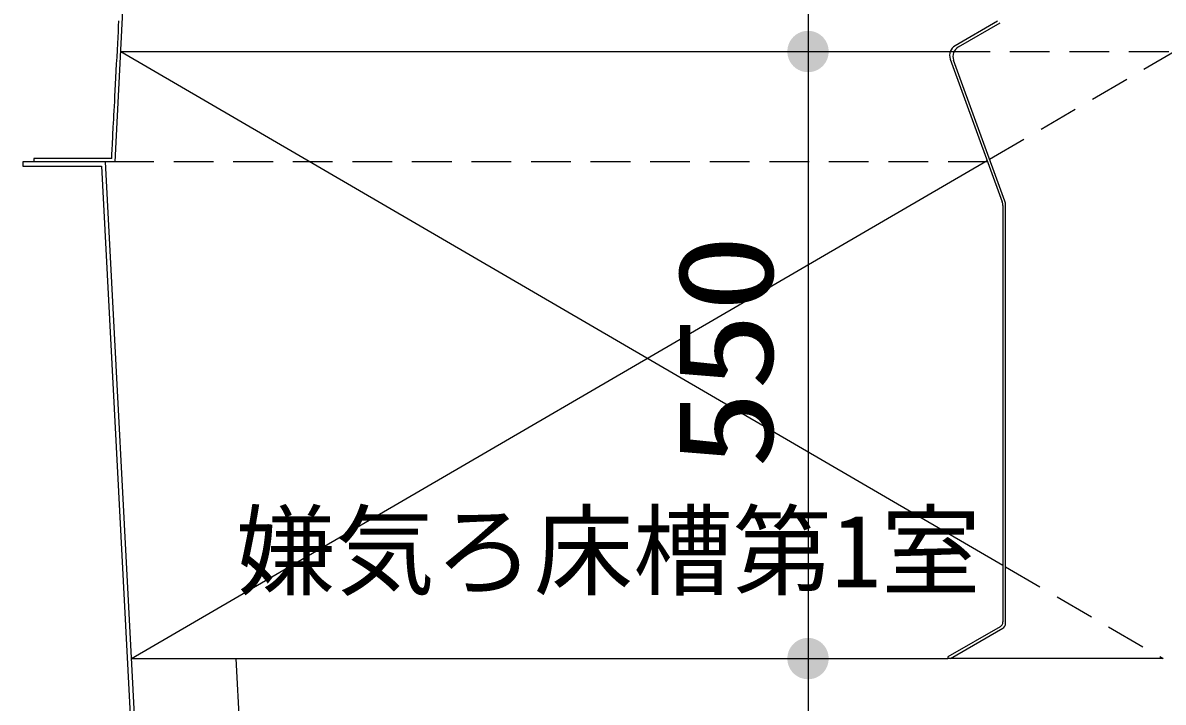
# Model space of a CAD drawing. Units: millimetres, scale not verified. Extents: x -22761 to 8910, y -6308 to 6308.
# Drawn here: x -5981 to -4947, y -3230 to -2615 of the extents above; entities that cross this region are included whole.
import ezdxf
from ezdxf.enums import TextEntityAlignment as Align

# ---------------------------------------------------------------- set-up
doc = ezdxf.new("R2010")
doc.units = ezdxf.units.MM
doc.header["$LTSCALE"] = 30
doc.linetypes.add('DASHED1', pattern=[1.8, 1.2, -0.6])
doc.layers.add('0-2_空気管', color=3, linetype='Continuous', lineweight=25)
doc.layers.add('0-F_00クル-フ-6寸法', color=132, linetype='Continuous', lineweight=25)
doc.styles.add('ＭＳ ゴシック', font='')
doc.styles.get('ＭＳ ゴシック').set_extended_font_data('MS Gothic')

msp = doc.modelspace()

# ---------------------------------------------------------------- linework, layer by layer
at = {"layer": '0-2_空気管'}
for p, q in [((-5897.71, -2740.71), (-5889.82, -2590.19)), ((-5097.72, -2613.34), (-5136, -2635.44)), ((-5133.06, -2636.51), (-5095.32, -2614.73)), ((-5892.47, -2640.71), (-5140.41, -2640.71)), ((-5892.47, -2640.71), (-5092.72, -3106.11)), ((-5140.4, -2647.52), (-5093.33, -2776.85)), ((-5090.93, -2776.43), (-5137.45, -2648.6)), ((-5971.32, -2737.51), (-5971.32, -2740.71)), ((-5900.75, -2737.51), (-5971.32, -2737.51)), ((-5900.75, -2737.51), (-5900.5, -2732.79)), ((-5882.74, -3190.71), (-5106.97, -2739.37)), ((-5897.71, -2740.71), (-5981.32, -2740.71)), ((-5866.74, -3495.94), (-5906.32, -2740.71)), ((-5092.72, -2780.27), (-5092.72, -3157.54)), ((-5090.32, -3158.92), (-5090.32, -2779.85)), ((-5882.74, -3190.71), (-5142.72, -3190.71)), ((-5788.04, -3190.71), (-5767.65, -3579.81)), ((-4947.4, -3190.68), (-5142.72, -3190.68))]:
    msp.add_line(p, q, dxfattribs=at)
at = {"layer": '0-2_空気管', "linetype": 'DASHED1'}
for p, q in [((-5140.41, -2640.71), (-4937.33, -2640.71)), ((-5104.86, -2738.15), (-4937.33, -2640.71)), ((-5106.48, -2740.71), (-5897.71, -2740.71)), ((-5090.32, -3107.5), (-4947.4, -3190.68))]:
    msp.add_line(p, q, dxfattribs=at)
at = {"layer": '0-2_空気管'}
for points in [[(-5900.5, -2732.79), (-5900.39, -2730.81), (-5900.27, -2728.44), (-5900.12, -2725.74), (-5899.97, -2722.76), (-5899.8, -2719.56), (-5899.62, -2716.2), (-5899.25, -2709.2), (-5899.07, -2705.65), (-5898.87, -2702.04), (-5898.68, -2698.32), (-5898.47, -2694.43), (-5898.26, -2690.3), (-5898.02, -2685.89), (-5897.77, -2681.14), (-5897.5, -2675.99), (-5897.21, -2670.4), (-5896.89, -2664.47), (-5896.57, -2658.3), (-5896.24, -2652.02), (-5895.91, -2645.72), (-5895.58, -2639.53), (-5895.26, -2633.55), (-5894.97, -2627.91), (-5894.69, -2622.67), (-5894.43, -2617.76), (-5894.19, -2613.07)], [(-5981.32, -2740.71), (-5981.32, -2744.71), (-5910.12, -2744.71), (-5870.74, -3496.15)], [(-5095.23, -3161.87), (-5142.72, -3189.29), (-5142.72, -3190.71)], [(-5140.32, -3190.71), (-5140.32, -3190.68), (-5092.83, -3163.25)]]:
    msp.add_lwpolyline(points, dxfattribs=at)
for centre, radius, start, end in [((-5131, -2644.1), 10, 119.99998, 200), ((-5128.06, -2645.18), 10, 119.99998, 200), ((-5102.73, -2780.27), 10, 0, 20), ((-5100.33, -2779.85), 10, 0, 20), ((-5097.72, -3157.54), 5, 300, 0), ((-5095.32, -3158.92), 5, 300, 0)]:
    msp.add_arc(centre, radius, start, end, dxfattribs=at)
at = {"layer": '0-F_00クル-フ-6寸法', "color": 4}
for p, q in [((-5269.41, -2340.71), (-5269.41, -2640.71)), ((-5389.41, -2640.71), (-5269.41, -2640.71)), ((-5389.41, -2640.71), (-5269.41, -2640.71)), ((-5269.41, -2640.71), (-5269.41, -3190.71)), ((-5389.41, -3190.71), (-5269.41, -3190.71)), ((-5389.41, -3190.71), (-5269.41, -3190.71)), ((-5269.41, -3190.71), (-5269.41, -3590.7))]:
    msp.add_line(p, q, dxfattribs=at)
at = {"layer": '0-F_00クル-フ-6寸法'}
for points in [[(-5269.41, -2640.71), (-5282.24, -2627.04), (-5280.43, -2625.54)], [(-5269.41, -2640.71), (-5282.24, -2627.04), (-5280.43, -2625.54)], [(-5269.41, -2640.71), (-5280.43, -2625.54), (-5278.44, -2624.28)], [(-5269.41, -2640.71), (-5280.43, -2625.54), (-5278.44, -2624.28)], [(-5269.41, -2640.71), (-5278.44, -2624.28), (-5276.31, -2623.28)], [(-5269.41, -2640.71), (-5278.44, -2624.28), (-5276.31, -2623.28)], [(-5269.41, -2640.71), (-5276.31, -2623.28), (-5274.07, -2622.55)], [(-5269.41, -2640.71), (-5276.31, -2623.28), (-5274.07, -2622.55)], [(-5269.41, -2640.71), (-5274.07, -2622.55), (-5271.76, -2622.11)], [(-5269.41, -2640.71), (-5274.07, -2622.55), (-5271.76, -2622.11)], [(-5269.41, -2640.71), (-5271.76, -2622.11), (-5269.41, -2621.96)], [(-5269.41, -2640.71), (-5271.76, -2622.11), (-5269.41, -2621.96)], [(-5269.41, -2640.71), (-5269.41, -2621.96), (-5267.06, -2622.11)], [(-5269.41, -2640.71), (-5269.41, -2621.96), (-5267.06, -2622.11)], [(-5269.41, -2640.71), (-5267.06, -2622.11), (-5264.75, -2622.55)], [(-5269.41, -2640.71), (-5267.06, -2622.11), (-5264.75, -2622.55)], [(-5269.41, -2640.71), (-5264.75, -2622.55), (-5262.51, -2623.28)], [(-5269.41, -2640.71), (-5264.75, -2622.55), (-5262.51, -2623.28)], [(-5269.41, -2640.71), (-5262.51, -2623.28), (-5260.38, -2624.28)], [(-5269.41, -2640.71), (-5262.51, -2623.28), (-5260.38, -2624.28)], [(-5269.41, -2640.71), (-5260.38, -2624.28), (-5258.39, -2625.54)], [(-5269.41, -2640.71), (-5260.38, -2624.28), (-5258.39, -2625.54)], [(-5269.41, -2640.71), (-5258.39, -2625.54), (-5256.57, -2627.04)], [(-5269.41, -2640.71), (-5258.39, -2625.54), (-5256.57, -2627.04)], [(-5269.41, -2640.71), (-5287.83, -2637.2), (-5287.24, -2634.91)], [(-5269.41, -2640.71), (-5287.83, -2637.2), (-5287.24, -2634.91)], [(-5269.41, -2640.71), (-5287.24, -2634.91), (-5286.37, -2632.73)], [(-5269.41, -2640.71), (-5287.24, -2634.91), (-5286.37, -2632.73)], [(-5269.41, -2640.71), (-5286.37, -2632.73), (-5285.24, -2630.66)], [(-5269.41, -2640.71), (-5286.37, -2632.73), (-5285.24, -2630.66)], [(-5269.41, -2640.71), (-5285.24, -2630.66), (-5283.86, -2628.76)], [(-5269.41, -2640.71), (-5285.24, -2630.66), (-5283.86, -2628.76)], [(-5269.41, -2640.71), (-5283.86, -2628.76), (-5282.24, -2627.04)], [(-5269.41, -2640.71), (-5283.86, -2628.76), (-5282.24, -2627.04)], [(-5269.41, -2640.71), (-5256.57, -2627.04), (-5254.96, -2628.76)], [(-5269.41, -2640.71), (-5256.57, -2627.04), (-5254.96, -2628.76)], [(-5269.41, -2640.71), (-5254.96, -2628.76), (-5253.58, -2630.66)], [(-5269.41, -2640.71), (-5254.96, -2628.76), (-5253.58, -2630.66)], [(-5269.41, -2640.71), (-5253.58, -2630.66), (-5252.44, -2632.73)], [(-5269.41, -2640.71), (-5253.58, -2630.66), (-5252.44, -2632.73)], [(-5269.41, -2640.71), (-5252.44, -2632.73), (-5251.58, -2634.91)], [(-5269.41, -2640.71), (-5252.44, -2632.73), (-5251.58, -2634.91)], [(-5269.41, -2640.71), (-5251.58, -2634.91), (-5250.99, -2637.2)], [(-5269.41, -2640.71), (-5251.58, -2634.91), (-5250.99, -2637.2)], [(-5269.41, -2640.71), (-5288.12, -2639.53), (-5287.83, -2637.2)], [(-5269.41, -2640.71), (-5288.12, -2639.53), (-5287.83, -2637.2)], [(-5269.41, -2640.71), (-5288.12, -2641.89), (-5288.12, -2639.53)], [(-5269.41, -2640.71), (-5288.12, -2641.89), (-5288.12, -2639.53)], [(-5269.41, -2640.71), (-5287.83, -2644.22), (-5288.12, -2641.89)], [(-5269.41, -2640.71), (-5287.83, -2644.22), (-5288.12, -2641.89)], [(-5269.41, -2640.71), (-5287.24, -2646.5), (-5287.83, -2644.22)], [(-5269.41, -2640.71), (-5287.24, -2646.5), (-5287.83, -2644.22)], [(-5269.41, -2640.71), (-5286.37, -2648.69), (-5287.24, -2646.5)], [(-5269.41, -2640.71), (-5286.37, -2648.69), (-5287.24, -2646.5)], [(-5269.41, -2640.71), (-5285.24, -2650.76), (-5286.37, -2648.69)], [(-5269.41, -2640.71), (-5285.24, -2650.76), (-5286.37, -2648.69)], [(-5269.41, -2640.71), (-5283.86, -2652.66), (-5285.24, -2650.76)], [(-5269.41, -2640.71), (-5283.86, -2652.66), (-5285.24, -2650.76)], [(-5269.41, -2640.71), (-5282.24, -2654.38), (-5283.86, -2652.66)], [(-5269.41, -2640.71), (-5282.24, -2654.38), (-5283.86, -2652.66)], [(-5269.41, -2640.71), (-5280.43, -2655.88), (-5282.24, -2654.38)], [(-5269.41, -2640.71), (-5280.43, -2655.88), (-5282.24, -2654.38)], [(-5269.41, -2640.71), (-5278.44, -2657.14), (-5280.43, -2655.88)], [(-5269.41, -2640.71), (-5278.44, -2657.14), (-5280.43, -2655.88)], [(-5269.41, -2640.71), (-5276.31, -2658.14), (-5278.44, -2657.14)], [(-5269.41, -2640.71), (-5276.31, -2658.14), (-5278.44, -2657.14)], [(-5269.41, -2640.71), (-5274.07, -2658.87), (-5276.31, -2658.14)], [(-5269.41, -2640.71), (-5274.07, -2658.87), (-5276.31, -2658.14)], [(-5269.41, -2640.71), (-5271.76, -2659.31), (-5274.07, -2658.87)], [(-5269.41, -2640.71), (-5271.76, -2659.31), (-5274.07, -2658.87)], [(-5269.41, -2640.71), (-5269.41, -2659.46), (-5271.76, -2659.31)], [(-5269.41, -2640.71), (-5269.41, -2659.46), (-5271.76, -2659.31)], [(-5269.41, -2640.71), (-5250.99, -2637.2), (-5250.7, -2639.53)], [(-5269.41, -2640.71), (-5250.99, -2637.2), (-5250.7, -2639.53)], [(-5269.41, -2640.71), (-5250.7, -2639.53), (-5250.7, -2641.89)], [(-5269.41, -2640.71), (-5250.7, -2639.53), (-5250.7, -2641.89)], [(-5269.41, -2640.71), (-5267.06, -2659.31), (-5269.41, -2659.46)], [(-5269.41, -2640.71), (-5264.75, -2658.87), (-5267.06, -2659.31)], [(-5269.41, -2640.71), (-5262.51, -2658.14), (-5264.75, -2658.87)], [(-5269.41, -2640.71), (-5260.38, -2657.14), (-5262.51, -2658.14)], [(-5269.41, -2640.71), (-5258.39, -2655.88), (-5260.38, -2657.14)], [(-5269.41, -2640.71), (-5256.57, -2654.38), (-5258.39, -2655.88)], [(-5269.41, -2640.71), (-5254.96, -2652.66), (-5256.57, -2654.38)], [(-5269.41, -2640.71), (-5253.58, -2650.76), (-5254.96, -2652.66)], [(-5269.41, -2640.71), (-5252.44, -2648.69), (-5253.58, -2650.76)], [(-5269.41, -2640.71), (-5251.58, -2646.5), (-5252.44, -2648.69)], [(-5269.41, -2640.71), (-5250.99, -2644.22), (-5251.58, -2646.5)], [(-5269.41, -2640.71), (-5250.7, -2641.89), (-5250.99, -2644.22)], [(-5269.41, -2640.71), (-5267.06, -2659.31), (-5269.41, -2659.46)], [(-5269.41, -2640.71), (-5264.75, -2658.87), (-5267.06, -2659.31)], [(-5269.41, -2640.71), (-5262.51, -2658.14), (-5264.75, -2658.87)], [(-5269.41, -2640.71), (-5260.38, -2657.14), (-5262.51, -2658.14)], [(-5269.41, -2640.71), (-5258.39, -2655.88), (-5260.38, -2657.14)], [(-5269.41, -2640.71), (-5256.57, -2654.38), (-5258.39, -2655.88)], [(-5269.41, -2640.71), (-5254.96, -2652.66), (-5256.57, -2654.38)], [(-5269.41, -2640.71), (-5253.58, -2650.76), (-5254.96, -2652.66)], [(-5269.41, -2640.71), (-5252.44, -2648.69), (-5253.58, -2650.76)], [(-5269.41, -2640.71), (-5251.58, -2646.5), (-5252.44, -2648.69)], [(-5269.41, -2640.71), (-5250.99, -2644.22), (-5251.58, -2646.5)], [(-5269.41, -2640.71), (-5250.7, -2641.89), (-5250.99, -2644.22)], [(-5269.41, -3190.71), (-5278.44, -3174.28), (-5276.31, -3173.28)], [(-5269.41, -3190.71), (-5278.44, -3174.28), (-5276.31, -3173.28)], [(-5269.41, -3190.71), (-5276.31, -3173.28), (-5274.07, -3172.55)], [(-5269.41, -3190.71), (-5276.31, -3173.28), (-5274.07, -3172.55)], [(-5269.41, -3190.71), (-5274.07, -3172.55), (-5271.76, -3172.11)], [(-5269.41, -3190.71), (-5274.07, -3172.55), (-5271.76, -3172.11)], [(-5269.41, -3190.71), (-5271.76, -3172.11), (-5269.41, -3171.96)], [(-5269.41, -3190.71), (-5271.76, -3172.11), (-5269.41, -3171.96)], [(-5269.41, -3190.71), (-5269.41, -3171.96), (-5267.06, -3172.11)], [(-5269.41, -3190.71), (-5269.41, -3171.96), (-5267.06, -3172.11)], [(-5269.41, -3190.71), (-5267.06, -3172.11), (-5264.75, -3172.55)], [(-5269.41, -3190.71), (-5267.06, -3172.11), (-5264.75, -3172.55)], [(-5269.41, -3190.71), (-5264.75, -3172.55), (-5262.51, -3173.28)], [(-5269.41, -3190.71), (-5264.75, -3172.55), (-5262.51, -3173.28)], [(-5269.41, -3190.71), (-5262.51, -3173.28), (-5260.38, -3174.28)], [(-5269.41, -3190.71), (-5262.51, -3173.28), (-5260.38, -3174.28)], [(-5269.41, -3190.71), (-5287.24, -3184.92), (-5286.37, -3182.73)], [(-5269.41, -3190.71), (-5287.24, -3184.92), (-5286.37, -3182.73)], [(-5269.41, -3190.71), (-5286.37, -3182.73), (-5285.24, -3180.66)], [(-5269.41, -3190.71), (-5286.37, -3182.73), (-5285.24, -3180.66)], [(-5269.41, -3190.71), (-5285.24, -3180.66), (-5283.86, -3178.76)], [(-5269.41, -3190.71), (-5285.24, -3180.66), (-5283.86, -3178.76)], [(-5269.41, -3190.71), (-5283.86, -3178.76), (-5282.24, -3177.04)], [(-5269.41, -3190.71), (-5283.86, -3178.76), (-5282.24, -3177.04)], [(-5269.41, -3190.71), (-5282.24, -3177.04), (-5280.43, -3175.54)], [(-5269.41, -3190.71), (-5282.24, -3177.04), (-5280.43, -3175.54)], [(-5269.41, -3190.71), (-5280.43, -3175.54), (-5278.44, -3174.28)], [(-5269.41, -3190.71), (-5280.43, -3175.54), (-5278.44, -3174.28)], [(-5269.41, -3190.71), (-5260.38, -3174.28), (-5258.39, -3175.54)], [(-5269.41, -3190.71), (-5260.38, -3174.28), (-5258.39, -3175.54)], [(-5269.41, -3190.71), (-5258.39, -3175.54), (-5256.57, -3177.04)], [(-5269.41, -3190.71), (-5258.39, -3175.54), (-5256.57, -3177.04)], [(-5269.41, -3190.71), (-5256.57, -3177.04), (-5254.96, -3178.76)], [(-5269.41, -3190.71), (-5256.57, -3177.04), (-5254.96, -3178.76)], [(-5269.41, -3190.71), (-5254.96, -3178.76), (-5253.58, -3180.66)], [(-5269.41, -3190.71), (-5254.96, -3178.76), (-5253.58, -3180.66)], [(-5269.41, -3190.71), (-5253.58, -3180.66), (-5252.44, -3182.73)], [(-5269.41, -3190.71), (-5253.58, -3180.66), (-5252.44, -3182.73)], [(-5269.41, -3190.71), (-5252.44, -3182.73), (-5251.58, -3184.92)], [(-5269.41, -3190.71), (-5252.44, -3182.73), (-5251.58, -3184.92)], [(-5269.41, -3190.71), (-5288.12, -3189.53), (-5287.83, -3187.2)], [(-5269.41, -3190.71), (-5288.12, -3189.53), (-5287.83, -3187.2)], [(-5269.41, -3190.71), (-5288.12, -3191.89), (-5288.12, -3189.53)], [(-5269.41, -3190.71), (-5288.12, -3191.89), (-5288.12, -3189.53)], [(-5269.41, -3190.71), (-5287.83, -3194.22), (-5288.12, -3191.89)], [(-5269.41, -3190.71), (-5287.83, -3194.22), (-5288.12, -3191.89)], [(-5269.41, -3190.71), (-5287.83, -3187.2), (-5287.24, -3184.92)], [(-5269.41, -3190.71), (-5287.83, -3187.2), (-5287.24, -3184.92)], [(-5269.41, -3190.71), (-5287.24, -3196.5), (-5287.83, -3194.22)], [(-5269.41, -3190.71), (-5287.24, -3196.5), (-5287.83, -3194.22)], [(-5269.41, -3190.71), (-5286.37, -3198.69), (-5287.24, -3196.5)], [(-5269.41, -3190.71), (-5286.37, -3198.69), (-5287.24, -3196.5)], [(-5269.41, -3190.71), (-5285.24, -3200.76), (-5286.37, -3198.69)], [(-5269.41, -3190.71), (-5285.24, -3200.76), (-5286.37, -3198.69)], [(-5269.41, -3190.71), (-5283.86, -3202.66), (-5285.24, -3200.76)], [(-5269.41, -3190.71), (-5283.86, -3202.66), (-5285.24, -3200.76)], [(-5269.41, -3190.71), (-5282.24, -3204.38), (-5283.86, -3202.66)], [(-5269.41, -3190.71), (-5282.24, -3204.38), (-5283.86, -3202.66)], [(-5269.41, -3190.71), (-5280.43, -3205.88), (-5282.24, -3204.38)], [(-5269.41, -3190.71), (-5280.43, -3205.88), (-5282.24, -3204.38)], [(-5269.41, -3190.71), (-5278.44, -3207.14), (-5280.43, -3205.88)], [(-5269.41, -3190.71), (-5278.44, -3207.14), (-5280.43, -3205.88)], [(-5269.41, -3190.71), (-5276.31, -3208.14), (-5278.44, -3207.14)], [(-5269.41, -3190.71), (-5276.31, -3208.14), (-5278.44, -3207.14)], [(-5269.41, -3190.71), (-5274.07, -3208.87), (-5276.31, -3208.14)], [(-5269.41, -3190.71), (-5274.07, -3208.87), (-5276.31, -3208.14)], [(-5269.41, -3190.71), (-5271.76, -3209.31), (-5274.07, -3208.87)], [(-5269.41, -3190.71), (-5271.76, -3209.31), (-5274.07, -3208.87)], [(-5269.41, -3190.71), (-5269.41, -3209.46), (-5271.76, -3209.31)], [(-5269.41, -3190.71), (-5269.41, -3209.46), (-5271.76, -3209.31)], [(-5269.41, -3190.71), (-5251.58, -3184.92), (-5250.99, -3187.2)], [(-5269.41, -3190.71), (-5251.58, -3184.92), (-5250.99, -3187.2)], [(-5269.41, -3190.71), (-5250.99, -3187.2), (-5250.7, -3189.53)], [(-5269.41, -3190.71), (-5250.99, -3187.2), (-5250.7, -3189.53)], [(-5269.41, -3190.71), (-5250.7, -3189.53), (-5250.7, -3191.89)], [(-5269.41, -3190.71), (-5250.7, -3189.53), (-5250.7, -3191.89)], [(-5269.41, -3190.71), (-5267.06, -3209.31), (-5269.41, -3209.46)], [(-5269.41, -3190.71), (-5264.75, -3208.87), (-5267.06, -3209.31)], [(-5269.41, -3190.71), (-5262.51, -3208.14), (-5264.75, -3208.87)], [(-5269.41, -3190.71), (-5260.38, -3207.14), (-5262.51, -3208.14)], [(-5269.41, -3190.71), (-5258.39, -3205.88), (-5260.38, -3207.14)], [(-5269.41, -3190.71), (-5256.57, -3204.38), (-5258.39, -3205.88)], [(-5269.41, -3190.71), (-5254.96, -3202.66), (-5256.57, -3204.38)], [(-5269.41, -3190.71), (-5253.58, -3200.76), (-5254.96, -3202.66)], [(-5269.41, -3190.71), (-5252.44, -3198.69), (-5253.58, -3200.76)], [(-5269.41, -3190.71), (-5251.58, -3196.5), (-5252.44, -3198.69)], [(-5269.41, -3190.71), (-5250.99, -3194.22), (-5251.58, -3196.5)], [(-5269.41, -3190.71), (-5250.7, -3191.89), (-5250.99, -3194.22)], [(-5269.41, -3190.71), (-5267.06, -3209.31), (-5269.41, -3209.46)], [(-5269.41, -3190.71), (-5264.75, -3208.87), (-5267.06, -3209.31)], [(-5269.41, -3190.71), (-5262.51, -3208.14), (-5264.75, -3208.87)], [(-5269.41, -3190.71), (-5260.38, -3207.14), (-5262.51, -3208.14)], [(-5269.41, -3190.71), (-5258.39, -3205.88), (-5260.38, -3207.14)], [(-5269.41, -3190.71), (-5256.57, -3204.38), (-5258.39, -3205.88)], [(-5269.41, -3190.71), (-5254.96, -3202.66), (-5256.57, -3204.38)], [(-5269.41, -3190.71), (-5253.58, -3200.76), (-5254.96, -3202.66)], [(-5269.41, -3190.71), (-5252.44, -3198.69), (-5253.58, -3200.76)], [(-5269.41, -3190.71), (-5251.58, -3196.5), (-5252.44, -3198.69)], [(-5269.41, -3190.71), (-5250.99, -3194.22), (-5251.58, -3196.5)], [(-5269.41, -3190.71), (-5250.7, -3191.89), (-5250.99, -3194.22)]]:
    msp.add_solid(points, dxfattribs=at)

# ---------------------------------------------------------------- texts
at = {"layer": '0-2_空気管', "color": 4, "style": 'ＭＳ ゴシック'}
msp.add_text('嫌気ろ床槽第1室', height=65.98, dxfattribs=at).set_placement((-5787.9, -3145.91), align=Align.BOTTOM_LEFT)
at = {"layer": '0-F_00クル-フ-6寸法', "color": 3, "style": 'ＭＳ ゴシック', "width": 1.2}
msp.add_text('550', height=86.66, rotation=90, dxfattribs=at).set_placement((-5275.26, -3018.57), align=Align.BOTTOM_LEFT)

doc.saveas('drawing.dxf')
